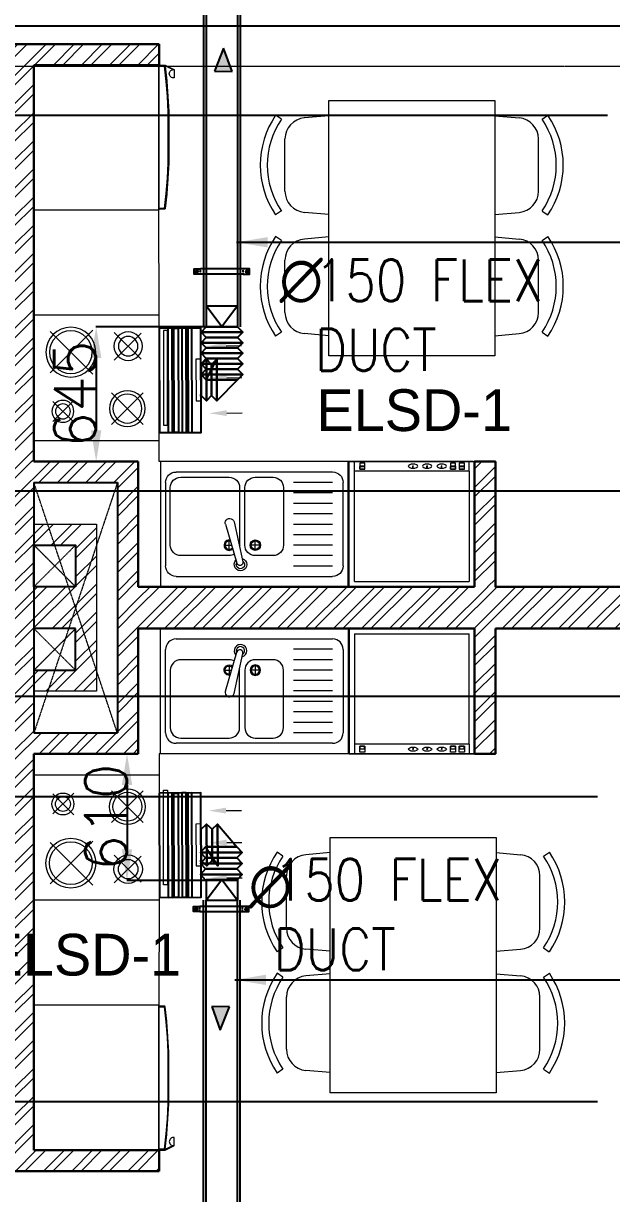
# Model space of a CAD drawing. Header units: millimetres. Extents: x -9226 to 166212, y -13 to 97274.
# Drawn here: x 42550 to 45367, y 52372 to 57980 of the extents above; entities that cross this region are included whole.
import ezdxf

# ---------------------------------------------------------------- set-up
doc = ezdxf.new("R2010")
doc.units = ezdxf.units.MM
for name, pattern in [('23491-A-XR-GRID$0$23288-XR-Unit GRIDS$0$CENTER2', [28.575, 19.05, -3.175, 3.175, -3.175]), ('23491-XR-AR-2ND FLOOR PLAN$0$23491-XR-AR-2ND FLOOR PLAN$0$HIDDEN', [9.525, 6.35, -3.175]), ('23491-XR-AR-2ND FLOOR PLAN$0$HIDDEN', [9.525, 6.35, -3.175]), ('HIDDEN', [9.525, 6.35, -3.175])]:
    doc.linetypes.add(name, pattern=pattern)
doc.layers.get('0').update_dxf_attribs({"color": 8})
doc.layers.get('Defpoints').update_dxf_attribs({"color": 8})
for name, color, linetype in [('-EAD', 30, 'Continuous'), ('-TEXT', 7, 'Continuous'), ('1.INS', 8, 'Continuous'), ('1.STR', 8, 'Continuous'), ('1.support 2', 7, 'Continuous'), ('23491-XR-AR-2ND FLOOR PLAN$0$23491-XR-AR-2ND FLOOR PLAN$0$NEC-MECH-LPG SHAFT', 8, 'Continuous'), ('23491-XR-AR-2ND FLOOR PLAN$0$NEC-MECH-LPG SHAFT', 8, 'Continuous'), ('cloud', 15, 'Continuous'), ('EAD', 30, 'Continuous'), ('ETA-AC-SUPPORT', 25, 'Continuous'), ('FAD', 3, 'Continuous'), ('HVAC-VOL-SPD-S01-M-01-0400 R-01$0$HVAC-VOL-SPD-S01-M-01-0400 R-01$0$000-VL-M-SAD ATD', 3, 'Continuous'), ('HVAC-VOL-SPD-S01-M-01-0400 R-01$0$HVAC-VOL-SPD-S01-M-01-0400 R-01$0$SLOTTED DIFFUSER', 171, 'Continuous'), ('VCD SHE', 7, 'Continuous')]:
    doc.layers.add(name, color=color, linetype=linetype)
for name, color, linetype, lineweight in [('1.XREF', 8, 'Continuous', 9), ('23491-A-XR-GRID$0$G-ANNO-GRID', 8, '23491-A-XR-GRID$0$23288-XR-Unit GRIDS$0$CENTER2', 0), ('23491-XR-AR-2ND FLOOR PLAN$0$23491-XR-AR-2ND FLOOR PLAN$0$23491-XR-AR-TYP-FLOOR$0$A-EQUP-KITN-PLAN', 8, 'Continuous', 9), ('23491-XR-AR-2ND FLOOR PLAN$0$23491-XR-AR-2ND FLOOR PLAN$0$23491-XR-AR-TYP-FLOOR$0$A-FURN-FREE-PLAN', 8, 'Continuous', 5), ('23491-XR-AR-2ND FLOOR PLAN$0$23491-XR-AR-2ND FLOOR PLAN$0$23491-XR-AR-TYP-FLOOR$0$A-WALL-PATT', 8, 'Continuous', 5), ('23491-XR-AR-2ND FLOOR PLAN$0$23491-XR-AR-2ND FLOOR PLAN$0$A-FLOR-OVHD', 8, '23491-XR-AR-2ND FLOOR PLAN$0$23491-XR-AR-2ND FLOOR PLAN$0$HIDDEN', 15), ('23491-XR-AR-2ND FLOOR PLAN$0$23491-XR-AR-2ND FLOOR PLAN$0$A-WALL', 8, 'Continuous', 30), ('23491-XR-AR-2ND FLOOR PLAN$0$A-ANNO-DIMS', 8, 'Continuous', 5), ('23491-XR-AR-2ND FLOOR PLAN$0$A-FLOR-OVHD', 8, '23491-XR-AR-2ND FLOOR PLAN$0$HIDDEN', 15), ('23491-XR-AR-2ND FLOOR PLAN$0$A-WALL-CAVI', 8, 'Continuous', 15), ('A-ANNO-DIMS', 8, 'Continuous', 9), ('DLI', 7, 'Continuous', 5), ('HVAC-VOL-SPD-S01-M-01-0400 R-01$0$HVAC-VOL-SPD-S01-M-01-0400 R-01$0$000-VL-M-FLEXIBLE', 251, 'Continuous', 15), ('HVAC-VOL-SPD-S01-M-01-0400 R-01$0$HVAC-VOL-SPD-S01-M-01-0400 R-01$0$000-VL-M-RAD ATD', 150, 'Continuous', 20), ('MH DIM', 15, 'Continuous', 0)]:
    doc.layers.add(name, color=color, linetype=linetype, lineweight=lineweight)
doc.styles.add('JSE', font='romans.shx', dxfattribs={"width": 0.85})
doc.styles.add('ROMANS', font='isocp.shx', dxfattribs={"width": 0.8})
doc.styles.add('SDC-TEXT-ARB', font='sdc-arb.shx', dxfattribs={"height": 0.5})
doc.styles.get("Standard").update_dxf_attribs({"font": 'romans.shx', "height": 200})
doc.dimstyles.new('ISO-25', dxfattribs={"dimtxt": 200, "dimasz": 150, "dimexe": 1.25, "dimexo": 0.625, "dimgap": 1, "dimtad": 1, "dimtoh": 1, "dimdec": 0, "dimrnd": 5, "dimtxsty": 'Standard', "dimcen": 2.5, "dimclrd": 256, "dimclre": 256, "dimclrt": 7, "dimadec": 0, "dimazin": 0, "dimtfac": 1, "dimtdec": 0, "dimtix": 1, "dimtmove": 2, "dimatfit": 3, "dimfxl": 1, "dimarcsym": 1})
doc.dimstyles.new('JSE', dxfattribs={"dimtxt": 50, "dimasz": 150, "dimexe": 0.18, "dimexo": 0.0625, "dimgap": 50, "dimtad": 0, "dimdec": 0, "dimrnd": 5, "dimzin": 0, "dimdsep": 46, "dimtxsty": 'ROMANS', "dimcen": 0.09, "dimclrd": 7, "dimclre": 7, "dimclrt": 7, "dimadec": 0, "dimazin": 0, "dimtfac": 1, "dimtdec": 0, "dimtofl": 0, "dimtmove": 0, "dimatfit": 3, "dimfxl": 1, "dimtolj": 1, "dimtzin": 0, "dimarcsym": 1})

# ---------------------------------------------------------------- blocks, each defined once
blk = doc.blocks.new('23491-XR-AR-2ND FLOOR PLAN$0$23491-XR-AR-2ND FLOOR PLAN$0$23491-XR-AR-TYP-FLOOR$0$Zone-6_30May22$0$TYP$0$2B+G+19+R Typical Floor$0$A$C07E35695')
at = {"color": 8}
for p, q in [((-0.6, 0.6), (0, 0.6)), ((-0.6, 0), (-0.6, 0.6)), ((0, 0.6), (0, 0)), ((-0.3722, 0.3722), (-0.5238, 0.5238)), ((-0.5231, 0.3722), (-0.3715, 0.5238)), ((-0.0868, 0.5132), (-0.2148, 0.3852)), ((-0.2102, 0.5132), (-0.0822, 0.3852)), ((-0.0781, 0.0781), (-0.2823, 0.2823)), ((-0.2762, 0.0781), (-0.072, 0.2823)), ((-0.5127, 0.1908), (-0.4129, 0.0911)), ((-0.4092, 0.1908), (-0.5089, 0.0911)), ((0, 0), (-0.6, 0))]:
    blk.add_line(p, q, dxfattribs=at)
for points in [[(-0.0731, 0.64), (-0.0731, 0.62), (-0.5269, 0.62), (-0.5269, 0.64)], [(-0.6, 0.6), (0, 0.6), (0, 0), (-0.6, 0)]]:
    blk.add_lwpolyline(points, close=True, dxfattribs=at)
for centre, radius in [((-0.4477, 0.4477), 0.0859), ((-0.4477, 0.4477), 0.0692), ((-0.1485, 0.4515), 0.0682), ((-0.1485, 0.4515), 0.0466), ((-0.1771, 0.1771), 0.1193), ((-0.1771, 0.1771), 0.1026), ((-0.4609, 0.1391), 0.0525), ((-0.4609, 0.1391), 0.0358)]:
    blk.add_circle(centre, radius, dxfattribs=at)
blk = doc.blocks.new('23491-XR-AR-2ND FLOOR PLAN$0$23491-XR-AR-2ND FLOOR PLAN$0$23491-XR-AR-TYP-FLOOR$0$Zone-6_30May22$0$A$C46154010')
at = {"color": 8}
for p, q in [((-0.3425, 0.6267), (-0.3426, 0.6256)), ((-0.3426, 0.6256), (-0.3426, 0.5977)), ((-0.3419, 0.6276), (-0.3425, 0.6267)), ((-0.341, 0.6283), (-0.3419, 0.6276)), ((-0.34, 0.6286), (-0.341, 0.6283)), ((-0.3401, 0.6262), (-0.2677, 0.634)), ((-0.2677, 0.634), (-0.3401, 0.6262)), ((-0.3401, 0.5982), (-0.3401, 0.6262)), ((-0.3401, 0.6262), (-0.3401, 0.5982)), ((-0.2704, 0.6363), (-0.34, 0.6286)), ((-0.2677, 0.6366), (-0.2704, 0.6363)), ((-0.1968, 0.6422), (-0.2677, 0.6366)), ((-0.2677, 0.634), (-0.195, 0.6395)), ((-0.195, 0.6395), (-0.2677, 0.634)), ((-0.195, 0.6423), (-0.1968, 0.6422)), ((-0.1229, 0.6457), (-0.195, 0.6423)), ((-0.195, 0.6395), (-0.1221, 0.6428)), ((-0.1221, 0.6428), (-0.195, 0.6395)), ((-0.1221, 0.6458), (-0.1229, 0.6457)), ((0.001, 0.6469), (-0.1221, 0.6458)), ((-0.1221, 0.6428), (0.0009, 0.6439)), ((0.0009, 0.6439), (-0.1221, 0.6428)), ((0.0009, 0.6439), (0.1239, 0.6428)), ((0.1239, 0.6428), (0.0009, 0.6439)), ((0.1239, 0.6458), (0.001, 0.6469)), ((0.125, 0.6457), (0.1239, 0.6458)), ((0.1239, 0.6428), (0.1967, 0.6395)), ((0.1967, 0.6395), (0.1239, 0.6428)), ((0.1969, 0.6423), (0.125, 0.6457)), ((0.1967, 0.6395), (0.2694, 0.634)), ((0.2694, 0.634), (0.1967, 0.6395)), ((0.2695, 0.6366), (0.1969, 0.6423)), ((0.2694, 0.634), (0.3417, 0.6263)), ((0.3417, 0.6263), (0.2694, 0.634)), ((0.2724, 0.6363), (0.2695, 0.6366)), ((0.3419, 0.6286), (0.2724, 0.6363)), ((0.2868, 0.6717), (0.2865, 0.6673)), ((0.2865, 0.6673), (0.2872, 0.6632)), ((0.2965, 0.6717), (0.2868, 0.6717)), ((0.2872, 0.6632), (0.2888, 0.6592)), ((0.2888, 0.6592), (0.2911, 0.6557)), ((0.2911, 0.6557), (0.2942, 0.6528)), ((0.2942, 0.6528), (0.2979, 0.6505)), ((0.3013, 0.6717), (0.2965, 0.6717)), ((0.2979, 0.6505), (0.302, 0.6491)), ((0.3062, 0.6717), (0.3013, 0.6717)), ((0.302, 0.6491), (0.3062, 0.6487)), ((0.3159, 0.6717), (0.3062, 0.6717)), ((0.3062, 0.6487), (0.3104, 0.6491)), ((0.3104, 0.6491), (0.3145, 0.6505)), ((0.3145, 0.6505), (0.3182, 0.6528)), ((0.3208, 0.6717), (0.3159, 0.6717)), ((0.3182, 0.6528), (0.3213, 0.6557)), ((0.3256, 0.6717), (0.3208, 0.6717)), ((0.3213, 0.6557), (0.3236, 0.6592)), ((0.3236, 0.6592), (0.3252, 0.6632)), ((0.3252, 0.6632), (0.3258, 0.6662)), ((0.3258, 0.6707), (0.3256, 0.6717)), ((0.3465, 0.6283), (0.3258, 0.6707)), ((0.3258, 0.6707), (0.3258, 0.6662)), ((0.3258, 0.6662), (0.3258, 0.6707)), ((0.3258, 0.6662), (0.3445, 0.6278)), ((0.3417, 0.6263), (0.3417, 0.5982)), ((0.3417, 0.5982), (0.3417, 0.6263)), ((0.3429, 0.6283), (0.3419, 0.6286)), ((0.3438, 0.6276), (0.3429, 0.6283)), ((0.3443, 0.6267), (0.3438, 0.6276)), ((0.3445, 0.6256), (0.3443, 0.6267)), ((0.3445, 0.6278), (0.3445, 0.5979)), ((0.3445, 0.5977), (0.3445, 0.6256)), ((0.3464, 0.5979), (0.3465, 0.6283)), ((-0.346, 0.5977), (-0.3475, 0.5962)), ((-0.3475, 0.5962), (-0.3475, 0.0015)), ((0.346, 0.5977), (-0.346, 0.5977)), ((-0.3426, 0.5977), (0.3445, 0.5977)), ((0.3417, 0.5982), (-0.3401, 0.5982)), ((-0.3401, 0.5982), (0.3417, 0.5982)), ((0.3445, 0.5979), (0.3464, 0.5979)), ((0.3475, 0.5962), (0.346, 0.5977)), ((0.3475, 0.0015), (0.3475, 0.5962)), ((-0.3475, 0.0015), (-0.346, 0)), ((-0.346, 0), (0.346, 0)), ((0.346, 0), (0.3475, 0.0015))]:
    blk.add_line(p, q, dxfattribs=at)
blk = doc.blocks.new('23491-XR-AR-2ND FLOOR PLAN$0$23491-XR-AR-2ND FLOOR PLAN$0$23491-XR-AR-TYP-FLOOR$0$Zone-6_30May22$0$A$C0C2B75C3')
at = {"color": 8, "linetype": 'Continuous'}
for p, q in [((0, -0.6), (0, 0)), ((0.6, 0), (0, 0)), ((0.025, -0.5548), (0.025, -0.025)), ((0.575, -0.025), (0.025, -0.025)), ((0.575, -0.025), (0.575, -0.5548)), ((0.6, 0), (0.6, -0.6)), ((0.025, -0.5548), (0.025, -0.6)), ((0.025, -0.5548), (0.575, -0.5548)), ((0.575, -0.5548), (0.575, -0.6)), ((0.6, -0.6), (0, -0.6)), ((0.025, -0.6), (0.575, -0.6)), ((0.0481, -0.5781), (0.0726, -0.5781)), ((0.0905, -0.5781), (0.115, -0.5781)), ((0.1558, -0.5684), (0.1558, -0.5783)), ((0.1582, -0.5684), (0.1582, -0.5783)), ((0.2257, -0.5684), (0.2257, -0.5783)), ((0.2281, -0.5684), (0.2281, -0.5783)), ((0.293, -0.5684), (0.293, -0.5783)), ((0.2953, -0.5684), (0.2953, -0.5783)), ((0.525, -0.5781), (0.5495, -0.5781))]:
    blk.add_line(p, q, dxfattribs=at)
for points in [[(0.0726, -0.5631), (0.0481, -0.5631), (0.0481, -0.5931), (0.0726, -0.5931)], [(0.0716, -0.5772), (0.049, -0.5772), (0.049, -0.5641), (0.0716, -0.5641)], [(0.115, -0.5631), (0.0905, -0.5631), (0.0905, -0.5931), (0.115, -0.5931)], [(0.1141, -0.5772), (0.0915, -0.5772), (0.0915, -0.5641), (0.1141, -0.5641)], [(0.5495, -0.5631), (0.525, -0.5631), (0.525, -0.5931), (0.5495, -0.5931)], [(0.5486, -0.5772), (0.526, -0.5772), (0.526, -0.5641), (0.5486, -0.5641)]]:
    blk.add_lwpolyline(points, close=True, dxfattribs=at)
for centre in [(0.157, -0.5783), (0.2269, -0.5783), (0.2942, -0.5783)]:
    blk.add_arc(centre, 0.00118, 179.9999, 359.9999, dxfattribs=at)
at = {"color": 8, "linetype": 'Continuous', "extrusion": (0, 0, -1)}
for centre in [(0.157, -0.5781), (0.2269, -0.5781), (0.2942, -0.5781)]:
    blk.add_ellipse(centre, major_axis=(-0.0226, 0), ratio=0.428026, dxfattribs=at)
blk = doc.blocks.new('23491-XR-AR-2ND FLOOR PLAN$0$23491-XR-AR-2ND FLOOR PLAN$0$23491-XR-AR-TYP-FLOOR$0$Zone-6_30May22$0$TYP$0$2B+G+19+R Typical Floor$0$A$C15A204A0')
at = {"color": 8}
for p, q in [((0, 0), (-0.9, 0)), ((0, -0.6), (0, 0)), ((-0.9, 0), (-0.9, -0.6)), ((-0.075, -0.0499), (-0.825, -0.0499)), ((-0.875, -0.0999), (-0.875, -0.5)), ((-0.8026, -0.0749), (-0.5704, -0.0749)), ((-0.4454, -0.0749), (-0.3605, -0.0749)), ((-0.0751, -0.1001), (-0.263, -0.1001)), ((-0.025, -0.5002), (-0.025, -0.0999)), ((-0.8525, -0.4005), (-0.8526, -0.1249)), ((-0.5204, -0.1249), (-0.5203, -0.4005)), ((-0.4953, -0.4005), (-0.4954, -0.1249)), ((-0.3105, -0.1249), (-0.3104, -0.4005)), ((-0.0751, -0.1501), (-0.263, -0.1501)), ((-0.0751, -0.2001), (-0.263, -0.2001)), ((-0.0751, -0.2501), (-0.263, -0.2501)), ((-0.5883, -0.3001), (-0.5336, -0.4875)), ((-0.5473, -0.2891), (-0.5046, -0.4798)), ((-0.0751, -0.3007), (-0.263, -0.3007)), ((-0.5703, -0.4255), (-0.5703, -0.3755)), ((-0.4453, -0.4255), (-0.4453, -0.3755)), ((-0.0751, -0.3507), (-0.263, -0.3507)), ((-0.5953, -0.4005), (-0.559, -0.4005)), ((-0.4203, -0.4005), (-0.4703, -0.4005)), ((-0.0751, -0.4007), (-0.263, -0.4007)), ((-0.5703, -0.4505), (-0.8025, -0.4505)), ((-0.3604, -0.4505), (-0.4453, -0.4505)), ((-0.0751, -0.4507), (-0.263, -0.4507)), ((-0.0751, -0.5007), (-0.263, -0.5007)), ((-0.825, -0.55), (-0.075, -0.55)), ((-0.9, -0.6), (0, -0.6))]:
    blk.add_line(p, q, dxfattribs=at)
for radius in [0.025, 0.02]:
    blk.add_circle((-0.4453, -0.4005), radius, dxfattribs=at)
for radius, start, end in [(0.025, 80.6637, 311.8881), (0.02, 73.5686, 318.9832)]:
    blk.add_arc((-0.5703, -0.4005), radius, start, end, dxfattribs=at)
at = {"color": 8, "extrusion": (0, 0, -1)}
for centre, major_axis, ratio, start_param, end_param in [((-0.825, -0.0999), (0.0354, -0.0354), 1, 2.356202, 3.926998), ((-0.075, -0.0999), (-0.0354, 0.0354), 1, 0.785405, 2.356202), ((-0.8026, -0.1249), (0.0354, -0.0354), 1, 2.356202, 3.926998), ((-0.5704, -0.1249), (0.0354, -0.0354), 1, 3.926998, 5.497794), ((-0.4454, -0.1249), (0.0354, -0.0354), 1, 2.356202, 3.926998), ((-0.3605, -0.1249), (0.0354, -0.0354), 1, 3.926998, 5.497794), ((-0.568, -0.2938), (-0.015, -0.015), 1, 0.861028, 3.327777), ((-0.568, -0.2938), (-0.015, -0.015), 1, 0.481927, 0.861028), ((-0.568, -0.2938), (0.015, -0.015), 1, 4.898573, 5.277673), ((-0.8025, -0.4005), (0.0354, -0.0354), 1, 0.785405, 2.356202), ((-0.5703, -0.4005), (0.0354, -0.0354), 1, 0.283551, 0.785405), ((-0.5703, -0.4005), (0.0354, -0.0354), 1, 5.497794, 5.641464), ((-0.4453, -0.4005), (0.0354, -0.0354), 1, 0.785405, 2.356202), ((-0.3604, -0.4005), (0.0354, -0.0354), 1, 5.497794, 7.068591), ((-0.825, -0.5), (0.0354, -0.0354), 1, 0.785405, 2.356202), ((-0.5165, -0.4933), (0.0212, -0.0212), 1, 4.221364, 9.392218), ((-0.5165, -0.4933), (0.0141, -0.0141), 1, 4.524166, 9.089416), ((-0.5193, -0.4831), (0.0106, -0.0106), 1, 5.341868, 8.271714), ((-0.0749, -0.5001), (-0.0354, 0.0354), 0.997718, 2.358492, 3.929288)]:
    blk.add_ellipse(centre, major_axis=major_axis, ratio=ratio, start_param=start_param, end_param=end_param, dxfattribs=at)
blk = doc.blocks.new('23491-XR-AR-2ND FLOOR PLAN$0$ddsaaa')
at = {"layer": '23491-XR-AR-2ND FLOOR PLAN$0$23491-XR-AR-2ND FLOOR PLAN$0$23491-XR-AR-TYP-FLOOR$0$A-FURN-FREE-PLAN', "color": 8}
for p, q in [((1519.8, 26086.2, 3), (1533.7, 26117.1, 3)), ((1087.2, 26008.2, 3), (1063.4, 26032.3, 3)), ((1183.2, 26008.3, 3), (1429.8, 26052.8, 3)), ((948.2, 25983.2, 3), (962, 26014, 3)), ((1576.5, 25866.3, 3), (1545.7, 25979.5, 3)), ((515.5, 25905.2, 3), (491.8, 25929.3, 3)), ((611.5, 25905.3, 3), (858.2, 25949.8, 3)), ((1004.8, 25763.3, 3), (974.1, 25876.5, 3)), ((1110.9, 25782.4, 3), (1100.1, 25899.2, 3)), ((539.2, 25679.3, 3), (528.5, 25796.2, 3)), ((1717.5, 25084.1, 3), (1728.2, 24967.2, 3)), ((1145.8, 24981, 3), (1156.6, 24864.2, 3)), ((1251.9, 25000.1, 3), (1282.6, 24886.9, 3)), ((680.2, 24897.1, 3), (711, 24783.8, 3)), ((1398.5, 24813.6, 3), (1645.2, 24858.1, 3)), ((1741.2, 24858.2, 3), (1764.9, 24834.1, 3)), ((826.9, 24710.6, 3), (1073.5, 24755.1, 3)), ((1169.5, 24755.2, 3), (1193.3, 24731.1, 3)), ((1308.5, 24780.2, 3), (1294.7, 24749.4, 3)), ((736.9, 24677.2, 3), (723, 24646.3, 3))]:
    blk.add_line(p, q, dxfattribs=at)
at = {"layer": '23491-XR-AR-2ND FLOOR PLAN$0$23491-XR-AR-2ND FLOOR PLAN$0$23491-XR-AR-TYP-FLOOR$0$A-FURN-FREE-PLAN', "color": 8, "elevation": 3}
blk.add_lwpolyline([(444.1, 25662.2), (1647.9, 25879.2), (1788.9, 25096.9), (585.1, 24879.9)], close=True, dxfattribs=at)
at = {"layer": '23491-XR-AR-2ND FLOOR PLAN$0$23491-XR-AR-2ND FLOOR PLAN$0$23491-XR-AR-TYP-FLOOR$0$A-FURN-FREE-PLAN', "color": 8}
for centre, radius, start, end in [((1360.5, 25731, 3), 423.1, 65.8379, 134.5986), ((1360.5, 25731, 3), 389.3, 65.8379, 134.5986), ((788.8, 25628, 3), 423.1, 65.8379, 134.5986), ((1447.8, 25953, 3), 101.5, 15.188, 100.2183), ((788.8, 25628, 3), 389.3, 65.8379, 134.5986), ((1201.2, 25908.5, 3), 101.5, 100.2183, 185.2486), ((876.2, 25849.9, 3), 101.5, 15.188, 100.2183), ((629.5, 25805.5, 3), 101.5, 100.2183, 185.2486), ((1627.2, 24957.9, 3), 101.5, 280.2183, 5.2486), ((1055.5, 24854.9, 3), 101.5, 280.2183, 5.2486), ((1380.5, 24913.5, 3), 101.5, 195.188, 280.2183), ((1467.9, 25135.4, 3), 389.3, 245.8379, 314.5986), ((1467.9, 25135.4, 3), 423.1, 245.8379, 314.5986), ((808.9, 24810.4, 3), 101.5, 195.188, 280.2183), ((896.2, 25032.3, 3), 389.3, 245.8379, 314.5986), ((896.2, 25032.3, 3), 423.1, 245.8379, 314.5986)]:
    blk.add_arc(centre, radius, start, end, dxfattribs=at)
blk = doc.blocks.new('23491-XR-AR-2ND FLOOR PLAN')
at = {"layer": '23491-XR-AR-2ND FLOOR PLAN$0$23491-XR-AR-2ND FLOOR PLAN$0$23491-XR-AR-TYP-FLOOR$0$A-WALL-PATT'}
h = blk.add_hatch(dxfattribs=at)
h.set_pattern_fill('ANSI32', color=8, scale=10)
h.paths.add_polyline_path([(40400, 55280.9), (40400, 55080.9), (42600, 55080), (42600, 55280)])
h.paths.add_polyline_path([(39650, 55980), (39750, 55980), (39750, 57680), (39850, 57680), (39850, 57680), (40299.9, 57680), (40299.9, 57760), (39849.9, 57760.2), (39849.9, 57980), (39650, 57980)])
h.paths.add_polyline_path([(39750, 54380), (39650, 54380), (39650, 52380), (39849.9, 52380), (39850, 52480), (39950, 52480), (39949.9, 52599.8), (40400, 52600), (40400, 52680), (39850, 52680), (39850, 52680), (39750, 52680)])
h = blk.add_hatch(dxfattribs=at)
h.set_pattern_fill('ANSI32', color=8, scale=10)
h.paths.add_polyline_path([(43200, 57879.9), (43200, 57780.1), (42600, 57780.1), (42600, 55880.2), (42500, 55880.3), (42500, 57680), (41300, 57680), (41300, 57880), (41400, 57880), (41400, 57760), (42000, 57759.9), (42000, 57879.6)])
h = blk.add_hatch(dxfattribs=at)
h.set_pattern_fill('ANSI32', color=8, scale=10)
h.paths.add_polyline_path([(42500, 55280), (42600, 55280), (42600, 55780), (43000, 55780), (43000, 54580), (42600, 54580), (42600, 55080), (42500, 55080), (42500, 52680), (41300, 52680), (41300, 52480), (41477.7, 52480.1), (41477.7, 52600), (42077.7, 52600.2), (42077.7, 52480.2), (43200, 52480), (43196.2, 52579.8), (42601.5, 52579.8), (42601.5, 54479.8), (43100.2, 54479.8), (43100.2, 55880.2), (42600, 55880.2), (42500, 55880.2)])
h = blk.add_hatch(dxfattribs=at)
h.set_pattern_fill('ANSI32', color=8, scale=10)
h.paths.add_polyline_path([(44810, 55280), (44710, 55280), (44710, 55880), (44810, 55880)])
h = blk.add_hatch(dxfattribs=at)
h.set_pattern_fill('ANSI32', color=8, scale=10)
h.paths.add_polyline_path([(42600, 54780), (42900, 54780), (42900, 55580), (42600, 55580), (42600, 55480), (42800, 55480), (42800, 55280), (42600, 55280), (42600, 55080), (42800, 55080), (42800, 54880), (42600, 54880)])
h = blk.add_hatch(dxfattribs=at)
h.set_pattern_fill('ANSI32', color=8, scale=10)
h.paths.add_polyline_path([(43100.2, 55080), (48500, 55080.6), (48500, 55280.6), (43100.2, 55280)])
h = blk.add_hatch(dxfattribs=at)
h.set_pattern_fill('ANSI32', color=8, scale=10)
h.paths.add_polyline_path([(44810, 54480), (44710, 54480), (44710, 55080), (44810, 55080)])
at = {"layer": '23491-XR-AR-2ND FLOOR PLAN$0$23491-XR-AR-2ND FLOOR PLAN$0$23491-XR-AR-TYP-FLOOR$0$A-EQUP-KITN-PLAN', "color": 8}
for p, q in [((43200.3, 55880), (43198.6, 57780.5)), ((44704.2, 55880), (43200.3, 55880)), ((43200.3, 54480), (43198.6, 52579.5)), ((44704.2, 54480), (43200.3, 54480))]:
    blk.add_line(p, q, dxfattribs=at)
at = {"layer": '23491-XR-AR-2ND FLOOR PLAN$0$23491-XR-AR-2ND FLOOR PLAN$0$A-FLOR-OVHD', "color": 8, "ltscale": 0.1}
for p, q in [((42800, 55280, 0), (42600, 55480, 0)), ((42800, 55480, 0), (42600, 55280, 0)), ((42800, 55080, 0), (42600, 54880, 0)), ((42800, 54880, 0), (42600, 55080, 0))]:
    blk.add_line(p, q, dxfattribs=at)
at = {"layer": '23491-XR-AR-2ND FLOOR PLAN$0$23491-XR-AR-2ND FLOOR PLAN$0$A-WALL', "color": 8}
for p, q in [((43200, 57880), (41300, 57880)), ((43200, 57880), (43200, 57780)), ((42600, 55880.2, 0), (42600, 57780, 0)), ((43200, 57780), (42600, 57780)), ((42600, 55880.2, 0), (43100.2, 55880.2, 0)), ((43100.2, 55880.2, 0), (43100.2, 55280, 0)), ((44710, 55280), (43100.2, 55280)), ((44710, 55080), (43100.2, 55080)), ((43100.2, 54479.8, 0), (43100.2, 55080, 0)), ((43205.9, 55080), (43999.9, 55080)), ((48500, 55080), (44810, 55080)), ((42600, 54479.8, 0), (42600, 52580, 0)), ((42600, 54479.8, 0), (43100.2, 54479.8, 0)), ((43200, 52580), (42600, 52580)), ((43200, 52480), (43200, 52580)), ((43200, 52480), (41300, 52480))]:
    blk.add_line(p, q, dxfattribs=at)
for points in [[(48500, 55280), (44810, 55280), (44810, 55880), (44710, 55880), (44710, 55280)], [(44810, 55080), (44810, 54480), (44710, 54480), (44710, 55080)]]:
    blk.add_lwpolyline(points, dxfattribs=at)
at = {"layer": '23491-XR-AR-2ND FLOOR PLAN$0$23491-XR-AR-2ND FLOOR PLAN$0$NEC-MECH-LPG SHAFT', "color": 8}
for p, q in [((42600, 55780, 0), (43000, 55780, 0)), ((43000, 55780, 0), (43000, 54580, 0)), ((42600, 54580, 0), (43000, 54580, 0))]:
    blk.add_line(p, q, dxfattribs=at)
at = {"layer": '23491-XR-AR-2ND FLOOR PLAN$0$23491-XR-AR-2ND FLOOR PLAN$0$NEC-MECH-LPG SHAFT', "color": 8, "elevation": 0}
for points in [[(42800, 55280), (42600, 55280), (42600, 55480), (42800, 55480), (42800, 55280)], [(42800, 55080), (42600, 55080), (42600, 54880), (42800, 54880), (42800, 55080)]]:
    blk.add_lwpolyline(points, dxfattribs=at)
at = {"layer": '23491-XR-AR-2ND FLOOR PLAN$0$A-WALL-CAVI', "color": 8}
for p, q in [((42600, 55580), (42600, 55780)), ((42900, 55180), (42900, 54780)), ((42900, 54780), (42600, 54780)), ((42600, 54780), (42600, 54580))]:
    blk.add_line(p, q, dxfattribs=at)
for points in [[(42600, 55580), (42900, 55580), (42900, 55180)], [(42600, 55480), (42800, 55480), (42800, 55280), (42600, 55280)], [(42600, 55080), (42800, 55080), (42800, 54880), (42600, 54880)]]:
    blk.add_lwpolyline(points, dxfattribs=at)
at = {"layer": '23491-XR-AR-2ND FLOOR PLAN$0$23491-XR-AR-2ND FLOOR PLAN$0$23491-XR-AR-TYP-FLOOR$0$A-EQUP-KITN-PLAN', "color": 8}
for name, p, xscale, yscale, zscale, rotation in [('23491-XR-AR-2ND FLOOR PLAN$0$23491-XR-AR-2ND FLOOR PLAN$0$23491-XR-AR-TYP-FLOOR$0$Zone-6_30May22$0$A$C46154010', (42600, 57432.7, 0), -1000.000000000005, 1000.000000000005, 1000.000000000005, 270), ('23491-XR-AR-2ND FLOOR PLAN$0$23491-XR-AR-2ND FLOOR PLAN$0$23491-XR-AR-TYP-FLOOR$0$Zone-6_30May22$0$TYP$0$2B+G+19+R Typical Floor$0$A$C07E35695', (42600, 56581.6), -1000.000000000004, 1000.000000000004, 1000.000000000004, 270.0000947332215), ('23491-XR-AR-2ND FLOOR PLAN$0$23491-XR-AR-2ND FLOOR PLAN$0$23491-XR-AR-TYP-FLOOR$0$Zone-6_30May22$0$TYP$0$2B+G+19+R Typical Floor$0$A$C15A204A0', (44105.8, 55880), 1000.000000000006, 1000.000000000006, 1000.000000000006, 0.001210632148285315), ('23491-XR-AR-2ND FLOOR PLAN$0$23491-XR-AR-2ND FLOOR PLAN$0$23491-XR-AR-TYP-FLOOR$0$Zone-6_30May22$0$A$C0C2B75C3', (44710, 55280, 0), 999.9999999999997, 999.9999999999997, 999.9999999999997, 179.9999797066321), ('23491-XR-AR-2ND FLOOR PLAN$0$23491-XR-AR-2ND FLOOR PLAN$0$23491-XR-AR-TYP-FLOOR$0$Zone-6_30May22$0$TYP$0$2B+G+19+R Typical Floor$0$A$C15A204A0', (44105.8, 54480), -1000.000000000008, 1000.000000000008, 1000.000000000006, 179.9987893678517), ('23491-XR-AR-2ND FLOOR PLAN$0$23491-XR-AR-2ND FLOOR PLAN$0$23491-XR-AR-TYP-FLOOR$0$Zone-6_30May22$0$A$C0C2B75C3', (44710, 55080, 0), -999.9999999999974, 999.9999999999974, 999.9999999999974, 2.029336786613101e-05), ('23491-XR-AR-2ND FLOOR PLAN$0$23491-XR-AR-2ND FLOOR PLAN$0$23491-XR-AR-TYP-FLOOR$0$Zone-6_30May22$0$TYP$0$2B+G+19+R Typical Floor$0$A$C07E35695', (42600, 53778.4), 1000.000000000004, 1000.000000000004, 1000.000000000004, 269.9999052667784), ('23491-XR-AR-2ND FLOOR PLAN$0$23491-XR-AR-2ND FLOOR PLAN$0$23491-XR-AR-TYP-FLOOR$0$Zone-6_30May22$0$A$C46154010', (42600, 52927.3, 0), 1000.000000000005, 1000.000000000005, 1000.000000000005, 270)]:
    blk.add_blockref(name, p, dxfattribs=dict(at, xscale=xscale, yscale=yscale, zscale=zscale, rotation=rotation))
at = {"layer": '23491-XR-AR-2ND FLOOR PLAN$0$A-ANNO-DIMS', "color": 8, "rotation": 79.78170685405738}
for p in [(69188.5, 51397.2), (69195.6, 47866.1)]:
    blk.add_blockref('23491-XR-AR-2ND FLOOR PLAN$0$ddsaaa', p, dxfattribs=at)
blk = doc.blocks.new('23491-A-XR-GRID')
at = {"layer": '23491-A-XR-GRID$0$G-ANNO-GRID', "color": 8, "ltscale": 0.5}
blk.add_line((-8075.9, 57775.3, 0), (56827.8, 57775.3, 0), dxfattribs=at)
blk = doc.blocks.new('XREF')
at = {"layer": 'A-ANNO-DIMS', "color": 8}
blk.add_blockref('23491-XR-AR-2ND FLOOR PLAN', (0, 0), dxfattribs=at)
blk.add_blockref('23491-A-XR-GRID', (0, 0))
blk = doc.blocks.new('I LOVE UA$C815f66f9')
at = {"layer": '23491-XR-AR-2ND FLOOR PLAN$0$A-FLOR-OVHD', "ltscale": 0.1}
for p, q in [((43000, 55780, 0), (42600, 54580, 0)), ((43000, 54580, 0), (42600, 55780, 0))]:
    blk.add_line(p, q, dxfattribs=at)
at = {"layer": '23491-XR-AR-2ND FLOOR PLAN$0$NEC-MECH-LPG SHAFT'}
for p, q in [((42600, 55780, 0), (43000, 55780, 0)), ((42600, 55780, 0), (42600, 54580, 0)), ((43000, 55780, 0), (43000, 54580, 0)), ((42600, 54580, 0), (43000, 54580, 0))]:
    blk.add_line(p, q, dxfattribs=at)
blk = doc.blocks.new('I LOVE USTR')
at = {"layer": 'MH DIM', "color": 7}
blk.add_blockref('I LOVE UA$C815f66f9', (0, 0), dxfattribs=at)
blk = doc.blocks.new('A$C32d94600')
at = {"layer": 'cloud', "color": 15}
blk.add_blockref('I LOVE USTR', (-5100, -86375.9, 0), dxfattribs=at)
blk = doc.blocks.new('HVAC-VOL-SPD-S01-M-01-0400 R-01$0$HVAC-VOL-SPD-S01-M-01-0400 R-01$0$A$C2F9C6816')
blk.add_hatch(color=256).paths.add_polyline_path([(-198.8, -78.6), (-398.8, -153.6), (-198.8, -228.6)])
for p, q in [((-198.8, -78.6), (-398.8, -153.6)), ((-198.8, -228.6), (-198.8, -78.6)), ((-398.8, -153.6), (-198.8, -228.6))]:
    blk.add_line(p, q)
blk = doc.blocks.new('t')
at = {"layer": 'ETA-AC-SUPPORT', "color": 7, "linetype": 'HIDDEN', "ltscale": 0.3, "extrusion": (2.40653e-07, 5.25136e-08, 1)}
for p, q in [((4429, -9484, 0), (4379, -9484, 0)), ((4393, -9513, 0), (4404, -9506, 0)), ((4393, -9526, 0), (4393, -9513, 0)), ((4416, -9513, 0), (4404, -9506, 0)), ((4416, -9526, 0), (4416, -9513, 0)), ((4393, -9526, 0), (4404, -9533, 0)), ((4416, -9526, 0), (4404, -9533, 0))]:
    blk.add_line(p, q, dxfattribs=at)
at = {"layer": 'ETA-AC-SUPPORT', "color": 7, "linetype": 'Continuous', "ltscale": 0.3, "extrusion": (2.40653e-07, 5.25136e-08, 1), "elevation": 0}
blk.add_lwpolyline([(4429, -9484), (4429, -9544), (4379, -9544), (4379, -9484)], dxfattribs=at)
at = {"layer": 'ETA-AC-SUPPORT', "color": 7, "linetype": 'HIDDEN', "ltscale": 0.3, "extrusion": (2.40653e-07, 5.25136e-08, 1)}
for radius in [11.5, 6]:
    blk.add_circle((4404, -9520, 0), radius, dxfattribs=at)
blk = doc.blocks.new('*U553')
at = {"layer": 'ETA-AC-SUPPORT', "color": 7, "linetype": 'Continuous', "ltscale": 0.3, "extrusion": (2.40653e-07, 5.25136e-08, 1)}
for p, q in [((4404.3, -9309.5, 0), (4404.3, -9514.1, 0)), ((4429.3, -9309.5, 0), (4429.3, -9514.1, 0))]:
    blk.add_line(p, q, dxfattribs=at)
at = {"color": 7, "linetype": 'Continuous', "xscale": -0.5, "yscale": 0.5, "zscale": 0.5, "rotation": 180}
blk.add_blockref('t', (2214.7, -14051.7, 0), dxfattribs=at)
at = {"color": 7, "linetype": 'Continuous', "xscale": 0.5, "yscale": 0.5, "zscale": 0.5}
blk.add_blockref('t', (2214.7, -4771.9, 0), dxfattribs=at)
blk = doc.blocks.new('*D472')
at = {"layer": 'Defpoints', "color": 0, "transparency": 16777216}
for p in [(43100.2, 54479.8, 0), (43046.1, 53871.8), (43424.7, 53871.8)]:
    blk.add_point(p, dxfattribs=at)
at = {"layer": 'VCD SHE', "lineweight": -2, "transparency": 16777216}
for p, q in [((43099.6, 54479.8), (43044.9, 54479.8)), ((43046.1, 54329.8), (43046.1, 54021.8)), ((43424.1, 53871.8), (43044.9, 53871.8))]:
    blk.add_line(p, q, dxfattribs=at)
at = {"layer": 'VCD SHE', "transparency": 16777216}
for points in [[(43021.1, 54329.8), (43071.1, 54329.8), (43046.1, 54479.8)], [(43021.1, 54021.8), (43071.1, 54021.8), (43046.1, 53871.8)]]:
    blk.add_solid(points, dxfattribs=at)
at = {"layer": 'VCD SHE', "color": 7, "transparency": 16777216, "insert": (42945.1, 54175.8), "char_height": 200, "attachment_point": 5, "rotation": 90}
blk.add_mtext('610', dxfattribs=at)
blk = doc.blocks.new('*D473')
at = {"layer": 'Defpoints', "color": 0, "transparency": 16777216}
for p in [(43575, 56526.1, 0), (42898.4, 55880.2), (43100.2, 55880.2, 0)]:
    blk.add_point(p, dxfattribs=at)
at = {"layer": 'VCD SHE', "lineweight": -2, "transparency": 16777216}
for p, q in [((43574.4, 56526.1), (42897.2, 56526.1)), ((42898.4, 56376.1), (42898.4, 56030.2)), ((43099.6, 55880.2), (42897.2, 55880.2))]:
    blk.add_line(p, q, dxfattribs=at)
at = {"layer": 'VCD SHE', "transparency": 16777216}
for points in [[(42873.4, 56376.1), (42923.4, 56376.1), (42898.4, 56526.1)], [(42873.4, 56030.2), (42923.4, 56030.2), (42898.4, 55880.2)]]:
    blk.add_solid(points, dxfattribs=at)
at = {"layer": 'VCD SHE', "color": 7, "transparency": 16777216, "insert": (42797.4, 56203.2), "char_height": 200, "attachment_point": 5, "rotation": 90}
blk.add_mtext('645', dxfattribs=at)
blk = doc.blocks.new('RGE')
at = {"layer": 'HVAC-VOL-SPD-S01-M-01-0400 R-01$0$HVAC-VOL-SPD-S01-M-01-0400 R-01$0$000-VL-M-FLEXIBLE', "color": 30, "linetype": 'ByBlock', "lineweight": -2, "extrusion": (1.67917e-07, -3.45697e-10, 1), "elevation": 0}
blk.add_lwpolyline([(233945.6, 241620), (233946, 241820), (233922.3, 241820), (233921.9, 241620)], close=True, dxfattribs=at)
at = {"layer": 'HVAC-VOL-SPD-S01-M-01-0400 R-01$0$HVAC-VOL-SPD-S01-M-01-0400 R-01$0$000-VL-M-RAD ATD', "color": 30, "extrusion": (-1.67917e-07, -3.45697e-10, 1)}
for p, q in [((234067.5, 241883.4, 0), (234140.4, 241883.6, 0)), ((234069, 241730.1, 0), (234141.9, 241730.2, 0)), ((234068.1, 241560.4, 0), (234141.1, 241560.5, 0))]:
    blk.add_line(p, q, dxfattribs=at)
for points in [[(234066.6, 241897.4, 0), (233983.1, 241883.3, 0), (234066.7, 241869.5, 0)], [(234068.1, 241744, 0), (233984.6, 241729.9, 0), (234068.1, 241716.2, 0)], [(234067.3, 241574.3, 0), (233983.8, 241560.2, 0), (234067.3, 241546.4, 0)]]:
    blk.add_solid(points, dxfattribs=at)
at = {"layer": 'HVAC-VOL-SPD-S01-M-01-0400 R-01$0$HVAC-VOL-SPD-S01-M-01-0400 R-01$0$000-VL-M-SAD ATD', "color": 30, "extrusion": (1.67917e-07, -3.45697e-10, 1), "elevation": 0}
blk.add_lwpolyline([(233746.8, 241969.5), (233744.6, 241469.5), (233944.6, 241469.1), (233946.8, 241969.1)], close=True, dxfattribs=at)
at = {"layer": 'HVAC-VOL-SPD-S01-M-01-0400 R-01$0$HVAC-VOL-SPD-S01-M-01-0400 R-01$0$SLOTTED DIFFUSER', "color": 30, "extrusion": (1.67917e-07, -3.45697e-10, 1), "elevation": 0}
blk.add_lwpolyline([(233789.3, 241969.4), (233787.1, 241469.4), (233902.1, 241469.2), (233904.3, 241969.2)], close=True, dxfattribs=at)
at = {"layer": 'HVAC-VOL-SPD-S01-M-01-0400 R-01$0$HVAC-VOL-SPD-S01-M-01-0400 R-01$0$SLOTTED DIFFUSER', "color": 30, "linetype": 'Continuous', "ltscale": 100, "extrusion": (1.67917e-07, -3.45697e-10, 1), "elevation": 0}
for points in [[(233807.8, 241969.4), (233805.6, 241469.4), (233883.6, 241469.2), (233885.8, 241969.2)], [(233837.8, 241969.3), (233835.6, 241469.3), (233815.6, 241469.3), (233817.8, 241969.3)], [(233855.8, 241969.3), (233853.6, 241469.3), (233873.6, 241469.2), (233875.8, 241969.2)]]:
    blk.add_lwpolyline(points, close=True, dxfattribs=at)

msp = doc.modelspace()

# ---------------------------------------------------------------- block references
at = {"layer": '1.STR'}
msp.add_blockref('A$C32d94600', (5100, 86375.3), dxfattribs=at)

# ---------------------------------------------------------------- next in the draw order: block references
at = {"layer": '1.XREF'}
msp.add_blockref('XREF', (0, 0), dxfattribs=at)

# ---------------------------------------------------------------- next in the draw order: linework, layer by layer
at = {"color": 1}
for points in [[(43575.6, 56532), (43575.6, 56526), (43425.6, 56526), (43400.5, 56500.6), (43600.6, 56500.6), (43575.6, 56475.3), (43425.6, 56475.3), (43400.5, 56449.9), (43600.6, 56449.9), (43575.6, 56424.6), (43425.6, 56424.6), (43400.5, 56399.2), (43600.6, 56399.2), (43575.6, 56373.9), (43425.6, 56373.9), (43400.5, 56348.5), (43600.6, 56348.5), (43575.6, 56323.2), (43425.6, 56323.2), (43400.5, 56297.8), (43600.6, 56297.8), (43575.6, 56272.5), (43425.6, 56272.5), (43476.7, 56371.1), (43476.7, 56171), (43451.3, 56196.1), (43451.3, 56346.1), (43426, 56371.1), (43426, 56171), (43400.6, 56196.1), (43400.6, 56346.1), (43394.6, 56346.1)], [(43425.6, 56532), (43425.6, 56526), (43575.6, 56526), (43600.6, 56500.6), (43400.5, 56500.6), (43425.6, 56475.3), (43575.6, 56475.3), (43600.6, 56449.9), (43400.5, 56449.9), (43425.6, 56424.6), (43575.6, 56424.6), (43600.6, 56399.2), (43400.5, 56399.2), (43425.6, 56373.9), (43575.6, 56373.9), (43600.6, 56348.5), (43400.5, 56348.5), (43425.6, 56323.2), (43575.6, 56323.2), (43600.6, 56297.8), (43400.5, 56297.8), (43425.6, 56272.5), (43575.6, 56272.5), (43476.7, 56171), (43476.7, 56371.1), (43451.3, 56346.1), (43451.3, 56196.1), (43426, 56171), (43426, 56371.1), (43400.6, 56346.1), (43400.6, 56196.1), (43394.6, 56196.1)], [(43394.1, 54117.3), (43400.1, 54117.4), (43400.9, 53967.4), (43427.6, 53942.5), (43426.5, 54142.6), (43453.2, 54117.7), (43454, 53967.7), (43480.6, 53942.8), (43479.5, 54142.9), (43572.6, 54033.9), (43422.6, 54033.9), (43397.5, 54007.4), (43597.6, 54007.4), (43572.6, 53980.8), (43422.6, 53980.8), (43397.5, 53954.3), (43597.6, 53954.3), (43572.6, 53927.8), (43422.6, 53927.8), (43397.5, 53901.3), (43597.6, 53901.3), (43572.6, 53874.8), (43422.6, 53874.8), (43422.6, 53868.8)], [(43394.9, 53967.3), (43400.9, 53967.4), (43400.1, 54117.4), (43426.5, 54142.6), (43427.6, 53942.5), (43454, 53967.7), (43453.2, 54117.7), (43479.5, 54142.9), (43480.6, 53942.8), (43422.6, 54033.9), (43572.6, 54033.9), (43597.6, 54007.4), (43397.5, 54007.4), (43422.6, 53980.8), (43572.6, 53980.8), (43597.6, 53954.3), (43397.5, 53954.3), (43422.6, 53927.8), (43572.6, 53927.8), (43597.6, 53901.3), (43397.5, 53901.3), (43422.6, 53874.8), (43572.6, 53874.8), (43572.6, 53868.8)]]:
    msp.add_lwpolyline(points, dxfattribs=at)
at = {"layer": '1.INS'}
for points, elevation in [([(43412, 58530), (43412, 56526.1)], 0), ([(43588, 58530), (43588, 56526.1)], 0), ([(43411.7, 51887.4), (43411.7, 53777.6)], -0.2), ([(43587.7, 51887.4), (43587.7, 53777.6)], -0.2)]:
    msp.add_lwpolyline(points, dxfattribs=dict(at, elevation=elevation))
at = {"layer": 'EAD'}
for points, elevation in [([(43425, 58530), (43425, 56526.1)], 0), ([(43575, 58530), (43575, 56526.1)], 0), ([(43425, 56626.1), (43575, 56626.1)], 0), ([(43575, 56626.1), (43500, 56526.1), (43425, 56626.1)], 0), ([(43425, 56526.1), (43575, 56526.1)], 0), ([(43424.7, 53877.6), (43574.7, 53877.6)], -0.2), ([(43424.7, 53877.6), (43424.7, 53777.6)], -0.2), ([(43424.7, 53777.6), (43499.7, 53877.6), (43574.7, 53777.6)], -0.2), ([(43574.7, 53877.6), (43574.7, 53777.6)], -0.2), ([(43424.7, 51887.4), (43424.7, 53777.6)], -0.2), ([(43424.7, 53777.6), (43574.7, 53777.6)], -0.2), ([(43574.7, 51887.4), (43574.7, 53777.6)], -0.2)]:
    msp.add_lwpolyline(points, dxfattribs=dict(at, elevation=elevation))

# ---------------------------------------------------------------- next in the draw order: block references
at = {"layer": '-EAD', "extrusion": (6.16134e-06, 3.46539e-05, 1), "xscale": 0.5613210269334024, "yscale": 0.5613210269334024, "zscale": 0.5613210269334024, "rotation": 269.1074912539804}
msp.add_blockref('HVAC-VOL-SPD-S01-M-01-0400 R-01$0$HVAC-VOL-SPD-S01-M-01-0400 R-01$0$A$C2F9C6816', (43303.9, 56020.6, 46640460.3), dxfattribs=at)
at = {"layer": '-EAD', "extrusion": (-6.16134e-06, -3.46539e-05, 1), "xscale": 0.5613210269334027, "yscale": 0.5613210269334027, "zscale": 0.5613210269334027, "rotation": 89.10749125398034}
msp.add_blockref('HVAC-VOL-SPD-S01-M-01-0400 R-01$0$HVAC-VOL-SPD-S01-M-01-0400 R-01$0$A$C2F9C6816', (43696.9, 54996.9, 46640455.7), dxfattribs=at)
at = {"layer": '1.support 2', "linetype": 'ByBlock', "extrusion": (3.5195e-05, 4.02055e-07, 1), "xscale": 1.001591528757322, "yscale": 1.001591528757322, "zscale": 1.001591528757322, "rotation": 269.9999999991892}
for p in [(52927.2, 61214.9, 1.7), (52924.1, 58159.4, 1.7)]:
    msp.add_blockref('*U553', p, dxfattribs=at)
at = {"layer": 'DLI', "rotation": 0.4265605670415256}
for p in [(-188739.2, -187183.9, 0), (-188739.2, -189411.7, 0)]:
    msp.add_blockref('RGE', p, dxfattribs=at)

# ---------------------------------------------------------------- next in the draw order: texts
at = {"layer": '-TEXT', "extrusion": (3.5195e-05, 4.02055e-07, 1), "char_height": 200, "width": 2536.527, "attachment_point": 1, "text_direction": (1, 0, -3.5e-05), "style": 'JSE'}
for insert in [(43946.3, 56848.9, -8.7), (43749.2, 53975.9, -5.7)]:
    msp.add_mtext('150 FLEX\\PDUCT', dxfattribs=dict(at, insert=insert))
at = {"layer": 'VCD SHE', "style": 'SDC-TEXT-ARB'}
for s, p in [('∅', (43776.5, 56652.8, 3)), ('ELSD-1', (43953.1, 56026.5)), ('∅', (43629.7, 53750.7, -0.2)), ('ELSD-1', (42369.1, 53416.9, 0))]:
    msp.add_text(s, height=200, dxfattribs=at).set_placement(p)

# ---------------------------------------------------------------- next in the draw order: dimensions: what is measured, and where the dimension line sits
at = {"layer": 'VCD SHE'}
for base, p1, p2, picture, middle in [((42898.4, 55880.2), (43575, 56526.1, 0), (43100.2, 55880.2, 0), '*D473', (42797.4, 56203.2)), ((43046.1, 53871.8), (43100.2, 54479.8, 0), (43424.7, 53871.8), '*D472', (42945.1, 54175.8))]:
    dim = msp.add_linear_dim(base=base, p1=p1, p2=p2, angle=90, dimstyle='ISO-25', dxfattribs=at)
    dim.commit()
    dim.dimension.update_dxf_attribs({"geometry": picture, "text_midpoint": middle})

# ---------------------------------------------------------------- next in the draw order: leaders
at = {"layer": '1.INS'}
for points in [[(41033.3, 60229.8), (41033.3, 57539.5), (45347.6, 57539.5)], [(41664.7, 58580, 0), (41664.7, 57969.1, 0), (50600, 57969.1, 0)], [(43569.8, 56931.1), (50600, 56931.1)], [(38187.1, 54756), (50500, 54756)], [(38313.3, 54275.4), (45299.2, 54275.4)], [(43562.3, 53396.3), (50600, 53396.3)]]:
    msp.add_leader(points, dimstyle='JSE', override={"dimgap": 50, "dimtad": 0}, dxfattribs=at)
at = {"layer": 'FAD'}
for points in [[(39308.4, 58814.6), (39308.4, 55740.5), (50600, 55740.5)], [(39438.8, 51525.8), (39438.8, 52813.1), (45299.2, 52813.1)]]:
    msp.add_leader(points, dimstyle='JSE', override={"dimgap": 50, "dimtad": 0}, dxfattribs=at)

doc.saveas('drawing.dxf')
